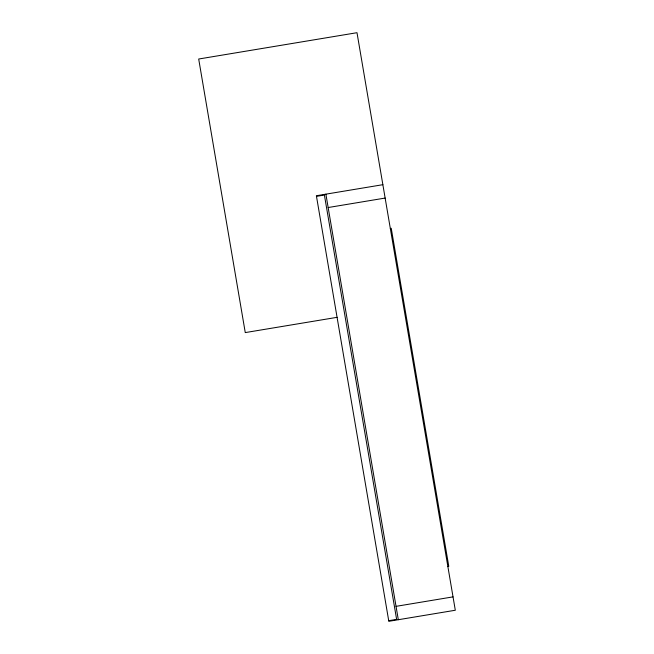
<?xml version="1.0" encoding="UTF-8"?>
<svg xmlns="http://www.w3.org/2000/svg" width="654" height="654" viewBox="0 0 654 654"><rect width="100%" height="100%" fill="white"/><g stroke="black" fill="none" stroke-linecap="round" stroke-linejoin="round"><path stroke-width="0.98" d="M382.868 184.69L316.381 195.742L388.819 621.3L455.307 610.247L356.994 32.7L198.693 59.015L245.266 332.592L337.08 317.329M316.487 196.347L324.4 195.031L396.626 619.379L388.713 620.695M328.153 207.531L385.141 198.064M390.315 228.459L391.247 228.303L448.783 566.323L447.851 566.478M396.038 606.348L453.026 596.873M325.88 194.156L398.319 619.722"/></g></svg>
